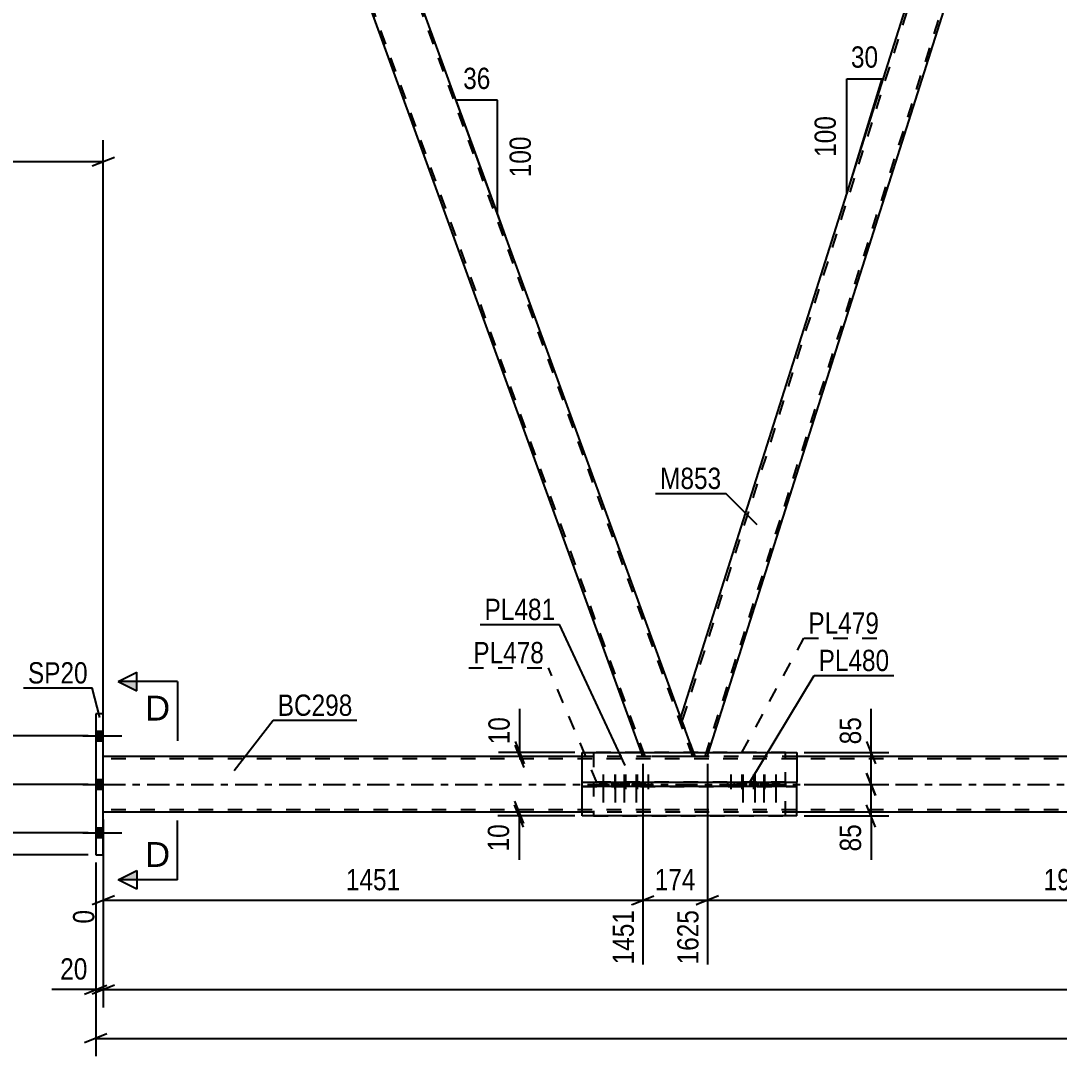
# Model space of a CAD drawing. Header units: millimetres. Extents: x 0 to 1189, y 0 to 841.
# Drawn here: x 150.6 to 290.2, y 416.7 to 555.9 of the extents above; entities that cross this region are included whole.
import ezdxf

# ---------------------------------------------------------------- set-up
doc = ezdxf.new("R2010")
doc.units = ezdxf.units.MM
doc.linetypes.add('DXK_LINE_DOT2', pattern=[3.9198, 1.9599, -1.9599])
doc.linetypes.add('DXK_LINE_DOT3', pattern=[5.9187, 2.979, -0.9799, 0.9799, -0.9799])
doc.styles.add('Arial', font='ARIAL.TTF', dxfattribs={"height": 0.2})
doc.styles.add('Arial Narrow', font='ARIALN.TTF', dxfattribs={"height": 0.2})

# ---------------------------------------------------------------- blocks, each defined once
blk = doc.blocks.new('Bolt-570385304-7844 - 7820')
at = {"color": 1, "linetype": 'DXK_LINE_DOT2'}
for p, q in [((246.06, 454.55), (246.06, 450.8)), ((247.51, 454.55), (247.51, 450.8)), ((249.1, 454.55), (249.1, 450.8)), ((250.56, 454.55), (250.56, 450.8)), ((245.61, 453.55), (245.61, 452.95)), ((246.51, 453.55), (246.51, 452.95)), ((247.06, 453.55), (247.06, 452.95)), ((247.96, 453.55), (247.96, 452.95)), ((248.65, 453.55), (248.65, 452.95)), ((249.55, 453.55), (249.55, 452.95)), ((250.11, 453.55), (250.11, 452.95)), ((251.01, 453.55), (251.01, 452.95))]:
    blk.add_line(p, q, dxfattribs=at)
blk = doc.blocks.new('Part-570385304-7990 - 7820')
at = {"color": 2, "linetype": 'Continuous'}
for p, q in [((226.07, 453.55), (226.07, 457.5)), ((226.07, 457.5), (254.91, 457.5)), ((254.91, 457.5), (254.91, 453.55)), ((226.07, 449), (226.07, 452.95)), ((254.91, 449), (254.91, 452.95)), ((254.91, 449), (226.07, 449))]:
    blk.add_line(p, q, dxfattribs=at)
at = {"color": 7, "linetype": 'DXK_LINE_DOT2'}
for p, q in [((226.07, 452.95), (226.07, 453.55)), ((254.91, 452.95), (254.91, 453.55))]:
    blk.add_line(p, q, dxfattribs=at)
blk = doc.blocks.new('Part-570385304-8076 - 7820')
at = {"color": 7, "linetype": 'DXK_LINE_DOT2'}
for p, q in [((253.41, 453.55), (227.58, 453.55)), ((227.58, 453.55), (227.58, 452.95)), ((253.41, 452.95), (227.58, 452.95)), ((234.05, 453.55), (234.05, 452.95)), ((246.93, 452.95), (246.93, 453.55)), ((253.41, 453.55), (253.41, 452.95))]:
    blk.add_line(p, q, dxfattribs=at)
blk = doc.blocks.new('Bolt-570385304-8583 - 7820')
at = {"linetype": 'Continuous'}
for points in [[(247.23, 452.95), (248.13, 452.95), (248.13, 453.55), (247.23, 453.55)], [(248.83, 452.95), (249.73, 452.95), (249.73, 453.55), (248.83, 453.55)], [(250.04, 452.95), (250.94, 452.95), (250.94, 453.55), (250.04, 453.55)], [(251.64, 452.95), (252.54, 452.95), (252.54, 453.55), (251.64, 453.55)]]:
    blk.add_hatch(color=1, dxfattribs=at).paths.add_polyline_path(points)
at = {"color": 1, "linetype": 'Continuous'}
for p, q in [((247.68, 454.55), (247.68, 450.8)), ((249.28, 454.55), (249.28, 450.8)), ((250.49, 454.55), (250.49, 450.8)), ((252.09, 454.55), (252.09, 450.8)), ((247.23, 453.55), (247.23, 452.95)), ((248.13, 453.55), (248.13, 452.95)), ((248.83, 453.55), (248.83, 452.95)), ((249.73, 453.55), (249.73, 452.95)), ((250.04, 453.55), (250.04, 452.95)), ((250.94, 453.55), (250.94, 452.95)), ((251.64, 453.55), (251.64, 452.95)), ((252.54, 453.55), (252.54, 452.95))]:
    blk.add_line(p, q, dxfattribs=at)
blk = doc.blocks.new('Part-570385304-8111 - 7820')
at = {"color": 2, "linetype": 'Continuous'}
for p, q in [((239.32, 462.24), (284.67, 605.24)), ((243.06, 457.5), (288.4, 600.48))]:
    blk.add_line(p, q, dxfattribs=at)
at = {"color": 7, "linetype": 'DXK_LINE_DOT2'}
for p, q in [((285.14, 605.74), (239.49, 461.78)), ((284.67, 605.24), (284.83, 605.74)), ((286.49, 605.74), (284.83, 605.74)), ((288.4, 600.48), (286.49, 605.74)), ((242.59, 456.99), (288.24, 600.94)), ((241.24, 456.99), (239.32, 462.24)), ((242.9, 456.99), (241.24, 456.99)), ((242.9, 456.99), (243.06, 457.5))]:
    blk.add_line(p, q, dxfattribs=at)
blk = doc.blocks.new('Part-570385304-8116 - 7820')
at = {"color": 7, "linetype": 'DXK_LINE_DOT2'}
for p, q in [((293.51, 605.74), (286.49, 605.74)), ((286.67, 605.24), (286.49, 605.74)), ((340.95, 456.99), (286.81, 605.74)), ((347.34, 456.99), (293.2, 605.74)), ((293.7, 605.24), (293.51, 605.74)), ((340.63, 456.99), (340.44, 457.5)), ((347.65, 456.99), (340.63, 456.99)), ((347.65, 456.99), (347.47, 457.5))]:
    blk.add_line(p, q, dxfattribs=at)
at = {"color": 2, "linetype": 'Continuous'}
for p, q in [((340.44, 457.5), (286.67, 605.24)), ((347.47, 457.5), (293.7, 605.24))]:
    blk.add_line(p, q, dxfattribs=at)
blk = doc.blocks.new('Part-570385304-8207 - 7820')
at = {"color": 2, "linetype": 'Continuous'}
for p, q in [((161.65, 462.74), (160.65, 462.74)), ((160.65, 462.74), (160.65, 443.74)), ((161.65, 443.74), (161.65, 462.74)), ((160.65, 443.74), (161.65, 443.74))]:
    blk.add_line(p, q, dxfattribs=at)
blk = doc.blocks.new('Part-570385304-8161 - 7820')
at = {"color": 7, "linetype": 'DXK_LINE_DOT2'}
for p, q in [((187.1, 605.74), (180.07, 605.74)), ((180.26, 605.24), (180.07, 605.74)), ((234.53, 456.99), (180.39, 605.74)), ((240.92, 456.99), (186.78, 605.74)), ((187.28, 605.24), (187.1, 605.74)), ((234.21, 456.99), (234.03, 457.5)), ((241.24, 456.99), (234.21, 456.99)), ((241.24, 456.99), (241.05, 457.5))]:
    blk.add_line(p, q, dxfattribs=at)
at = {"color": 2, "linetype": 'Continuous'}
for p, q in [((234.03, 457.5), (180.26, 605.24)), ((241.05, 457.5), (187.28, 605.24))]:
    blk.add_line(p, q, dxfattribs=at)
blk = doc.blocks.new('Part-570385304-8192 - 7820')
at = {"color": 2, "linetype": 'Continuous'}
for p, q in [((226.07, 456.99), (161.65, 456.99)), ((331.23, 456.99), (254.91, 456.99)), ((226.07, 449.49), (161.65, 449.49)), ((331.23, 449.49), (254.91, 449.49))]:
    blk.add_line(p, q, dxfattribs=at)
at = {"color": 7, "linetype": 'DXK_LINE_DOT2'}
for p, q in [((161.65, 449.49), (161.65, 456.99)), ((1007.43, 456.69), (161.65, 456.69)), ((254.91, 456.99), (226.07, 456.99)), ((1007.43, 449.79), (161.65, 449.79)), ((254.91, 449.49), (226.07, 449.49))]:
    blk.add_line(p, q, dxfattribs=at)
at = {"color": 7, "linetype": 'DXK_LINE_DOT3'}
blk.add_line((161.65, 453.24), (1007.43, 453.24), dxfattribs=at)
blk = doc.blocks.new('Part-570385304-8497 - 7820')
at = {"color": 7, "linetype": 'DXK_LINE_DOT2'}
for p, q in [((253.41, 457.5), (227.58, 457.5)), ((227.58, 457.5), (227.58, 449)), ((253.41, 449), (253.41, 457.5)), ((227.58, 449), (253.41, 449))]:
    blk.add_line(p, q, dxfattribs=at)
blk = doc.blocks.new('Part-570385304-8545 - 7820')
at = {"color": 2, "linetype": 'Continuous'}
for p, q in [((226.07, 452.95), (226.07, 453.55)), ((226.07, 453.55), (232.04, 453.55)), ((232.04, 452.95), (226.07, 452.95)), ((232.04, 452.95), (232.04, 453.55)), ((232.04, 453.55), (248.94, 453.55)), ((248.94, 452.95), (232.04, 452.95)), ((248.94, 452.95), (248.94, 453.55)), ((248.94, 453.55), (254.91, 453.55)), ((254.91, 452.95), (248.94, 452.95)), ((254.91, 452.95), (254.91, 453.55))]:
    blk.add_line(p, q, dxfattribs=at)
at = {"color": 7, "linetype": 'DXK_LINE_DOT2'}
for p, q in [((226.07, 453.55), (254.91, 453.55)), ((226.07, 452.95), (254.91, 452.95))]:
    blk.add_line(p, q, dxfattribs=at)
blk = doc.blocks.new('Bolt-570385304-8546 - 7820')
at = {"color": 1, "linetype": 'DXK_LINE_DOT2'}
for p, q in [((230.43, 454.55), (230.43, 450.8)), ((231.88, 454.55), (231.88, 450.8)), ((233.47, 454.55), (233.47, 450.8)), ((234.93, 454.55), (234.93, 450.8)), ((229.98, 453.55), (229.98, 452.95)), ((230.88, 453.55), (230.88, 452.95)), ((231.43, 453.55), (231.43, 452.95)), ((232.33, 453.55), (232.33, 452.95)), ((233.02, 453.55), (233.02, 452.95)), ((233.92, 453.55), (233.92, 452.95)), ((234.48, 453.55), (234.48, 452.95)), ((235.38, 453.55), (235.38, 452.95))]:
    blk.add_line(p, q, dxfattribs=at)
blk = doc.blocks.new('Bolt-570385304-8548 - 7820')
at = {"linetype": 'Continuous'}
for points in [[(161.65, 459.09), (161.65, 460.39), (160.65, 460.39), (160.65, 459.09)], [(161.65, 459.09), (161.65, 460.39), (160.65, 460.39), (160.65, 459.09)], [(161.65, 459.09), (161.65, 460.39), (160.65, 460.39), (160.65, 459.09)], [(161.65, 452.59), (161.65, 453.89), (160.65, 453.89), (160.65, 452.59)], [(161.65, 452.59), (161.65, 453.89), (160.65, 453.89), (160.65, 452.59)], [(161.65, 446.09), (161.65, 447.39), (160.65, 447.39), (160.65, 446.09)], [(161.65, 446.09), (161.65, 447.39), (160.65, 447.39), (160.65, 446.09)], [(161.65, 446.09), (161.65, 447.39), (160.65, 447.39), (160.65, 446.09)]]:
    blk.add_hatch(color=1, dxfattribs=at).paths.add_polyline_path(points)
at = {"color": 1, "linetype": 'Continuous'}
for p, q in [((158.9, 459.74), (164.15, 459.74)), ((158.9, 459.74), (164.15, 459.74)), ((158.9, 459.74), (164.15, 459.74)), ((160.65, 460.39), (161.65, 460.39)), ((160.65, 460.39), (161.65, 460.39)), ((160.65, 460.39), (161.65, 460.39)), ((160.65, 459.09), (161.65, 459.09)), ((160.65, 459.09), (161.65, 459.09)), ((160.65, 459.09), (161.65, 459.09)), ((160.65, 453.89), (161.65, 453.89)), ((160.65, 453.89), (161.65, 453.89)), ((158.9, 453.24), (164.15, 453.24)), ((158.9, 453.24), (164.15, 453.24)), ((160.65, 452.59), (161.65, 452.59)), ((160.65, 452.59), (161.65, 452.59)), ((160.65, 447.39), (161.65, 447.39)), ((160.65, 447.39), (161.65, 447.39)), ((160.65, 447.39), (161.65, 447.39)), ((158.9, 446.74), (164.15, 446.74)), ((158.9, 446.74), (164.15, 446.74)), ((158.9, 446.74), (164.15, 446.74)), ((160.65, 446.09), (161.65, 446.09)), ((160.65, 446.09), (161.65, 446.09)), ((160.65, 446.09), (161.65, 446.09))]:
    blk.add_line(p, q, dxfattribs=at)
blk = doc.blocks.new('Bolt-570385304-8585 - 7820')
at = {"linetype": 'Continuous'}
for points in [[(229.35, 453.55), (228.45, 453.55), (228.45, 452.95), (229.35, 452.95)], [(230.95, 453.55), (230.05, 453.55), (230.05, 452.95), (230.95, 452.95)], [(232.16, 453.55), (231.26, 453.55), (231.26, 452.95), (232.16, 452.95)], [(233.76, 453.55), (232.86, 453.55), (232.86, 452.95), (233.76, 452.95)]]:
    blk.add_hatch(color=1, dxfattribs=at).paths.add_polyline_path(points)
at = {"color": 1, "linetype": 'Continuous'}
for p, q in [((228.9, 454.55), (228.9, 450.8)), ((230.5, 454.55), (230.5, 450.8)), ((231.71, 454.55), (231.71, 450.8)), ((233.31, 454.55), (233.31, 450.8)), ((228.45, 453.55), (228.45, 452.95)), ((229.35, 453.55), (229.35, 452.95)), ((230.05, 453.55), (230.05, 452.95)), ((230.95, 453.55), (230.95, 452.95)), ((231.26, 453.55), (231.26, 452.95)), ((232.16, 453.55), (232.16, 452.95)), ((232.86, 453.55), (232.86, 452.95)), ((233.76, 453.55), (233.76, 452.95))]:
    blk.add_line(p, q, dxfattribs=at)
blk = doc.blocks.new('StraightDimension-570385304-38331 - 7820')
at = {"color": 7, "linetype": 'Continuous'}
for p, q in [((234.21, 455.99), (234.21, 429.03)), ((242.9, 455.99), (242.9, 429.03)), ((232.71, 437.05), (235.71, 438.25)), ((234.21, 437.65), (242.9, 437.65)), ((244.4, 438.25), (241.4, 437.05))]:
    blk.add_line(p, q, dxfattribs=at)
at = {"color": 0}
blk.add_wipeout([(241.9, 438.4), (241.9, 442.6), (235.22, 442.6), (235.22, 438.4)], dxfattribs=at)
at = {"color": 0, "linetype": 'Continuous'}
blk.add_wipeout([(242.3, 436.95), (238.1, 436.95), (238.1, 428.43), (242.3, 428.43)], dxfattribs=at)
at = {"color": 3, "style": 'Arial Narrow'}
blk.add_text('174', height=2.863, dxfattribs=at).set_placement((235.82, 439))
at = {"color": 3, "linetype": 'Continuous', "style": 'Arial Narrow'}
blk.add_text('1625', height=2.863, rotation=90.0002, dxfattribs=at).set_placement((241.7, 429.03))
blk = doc.blocks.new('StraightDimension-570385304-38332 - 7820')
at = {"color": 7, "linetype": 'Continuous'}
for p, q in [((234.21, 455.99), (234.21, 429.03)), ((161.65, 448.49), (161.65, 434.52)), ((163.15, 438.25), (160.15, 437.05)), ((161.65, 437.65), (234.21, 437.65)), ((232.71, 437.05), (235.71, 438.25))]:
    blk.add_line(p, q, dxfattribs=at)
at = {"color": 0}
blk.add_wipeout([(202.19, 438.4), (202.19, 442.6), (193.68, 442.6), (193.68, 438.4)], dxfattribs=at)
at = {"color": 3, "style": 'Arial Narrow'}
blk.add_text('1451', height=2.863, dxfattribs=at).set_placement((194.28, 439))
at = {"color": 0, "linetype": 'Continuous'}
for points in [[(161.05, 436.95), (156.85, 436.95), (156.85, 433.92), (161.05, 433.92)], [(233.61, 436.95), (229.41, 436.95), (229.41, 428.43), (233.61, 428.43)]]:
    blk.add_wipeout(points, dxfattribs=at)
at = {"color": 3, "linetype": 'Continuous', "style": 'Arial Narrow'}
for s, height, p in [('0', 2.86, (160.45, 434.52)), ('1451', 2.863, (233.01, 429.03))]:
    blk.add_text(s, height=height, rotation=90.0002, dxfattribs=at).set_placement(p)
blk = doc.blocks.new('StraightDimension-570385304-10359 - 7820')
at = {"color": 7, "linetype": 'Continuous'}
for p, q in [((160.65, 442.74), (160.65, 416.68)), ((162.15, 419.68), (159.15, 418.48)), ((160.65, 419.08), (1019.28, 419.08))]:
    blk.add_line(p, q, dxfattribs=at)
blk = doc.blocks.new('StraightDimension-570385304-38753 - 7820')
at = {"color": 7, "linetype": 'Continuous'}
for p, q in [((69.55, 607.99), (68.35, 610.99)), ((102.78, 609.49), (66.1, 609.49)), ((68.95, 453.24), (68.95, 609.49)), ((68.35, 454.74), (69.55, 451.74)), ((159.65, 453.24), (66.1, 453.24))]:
    blk.add_line(p, q, dxfattribs=at)
at = {"color": 0}
blk.add_wipeout([(68.2, 535.62), (64, 535.62), (64, 527.1), (68.2, 527.1)], dxfattribs=at)
at = {"color": 3, "style": 'Arial Narrow'}
blk.add_text('3125', height=2.863, rotation=90.0002, dxfattribs=at).set_placement((67.6, 527.7))
blk = doc.blocks.new('StraightDimension-570385304-10404 - 7820')
at = {"color": 7, "linetype": 'Continuous'}
for p, q in [((161.65, 442.74), (161.65, 423.24)), ((163.15, 426.24), (160.15, 425.04)), ((161.65, 425.64), (1018.28, 425.64))]:
    blk.add_line(p, q, dxfattribs=at)
blk = doc.blocks.new('StraightDimension-570385304-8838 - 7820')
at = {"color": 7, "linetype": 'Continuous'}
for p, q in [((145.61, 454.74), (146.81, 451.74)), ((159.65, 453.24), (143.36, 453.24)), ((146.21, 446.74), (146.21, 453.24)), ((146.81, 445.24), (145.61, 448.24)), ((159.65, 446.74), (143.36, 446.74)), ((146.21, 446.74), (146.21, 439)), ((146.21, 446.74), (146.21, 439))]:
    blk.add_line(p, q, dxfattribs=at)
at = {"color": 0}
blk.add_wipeout([(145.46, 446.21), (141.26, 446.21), (141.26, 439.53), (145.46, 439.53)], dxfattribs=at)
at = {"color": 3, "style": 'Arial Narrow'}
blk.add_text('130', height=2.863, rotation=90.0002, dxfattribs=at).set_placement((144.86, 440.13))
blk = doc.blocks.new('StraightDimension-570385304-8830 - 7820')
at = {"color": 7, "linetype": 'Continuous'}
for p, q in [((146.21, 459.74), (146.21, 467.47)), ((146.21, 459.74), (146.21, 467.47)), ((145.61, 461.24), (146.81, 458.24)), ((159.65, 459.74), (143.36, 459.74)), ((146.21, 453.24), (146.21, 459.74)), ((146.81, 451.74), (145.61, 454.74)), ((159.65, 453.24), (143.36, 453.24))]:
    blk.add_line(p, q, dxfattribs=at)
at = {"color": 0}
blk.add_wipeout([(145.46, 466.95), (141.26, 466.95), (141.26, 460.26), (145.46, 460.26)], dxfattribs=at)
at = {"color": 3, "style": 'Arial Narrow'}
blk.add_text('130', height=2.863, rotation=90.0002, dxfattribs=at).set_placement((144.86, 460.86))
blk = doc.blocks.new('StraightDimension-570385304-10394 - 7820')
at = {"color": 7, "linetype": 'Continuous'}
for p, q in [((160.65, 442.74), (160.65, 423.24)), ((161.65, 442.74), (161.65, 423.24)), ((159.15, 425.04), (162.15, 426.24)), ((163.15, 426.24), (160.15, 425.04)), ((160.65, 425.64), (154.74, 425.64)), ((160.65, 425.64), (154.74, 425.64)), ((160.65, 425.64), (161.65, 425.64))]:
    blk.add_line(p, q, dxfattribs=at)
at = {"color": 0}
blk.add_wipeout([(160.13, 426.39), (160.13, 430.59), (155.27, 430.59), (155.27, 426.39)], dxfattribs=at)
at = {"color": 3, "style": 'Arial Narrow'}
blk.add_text('20', height=2.863, dxfattribs=at).set_placement((155.87, 426.99))
blk = doc.blocks.new('StraightDimension-570385304-38330 - 7820')
at = {"color": 7, "linetype": 'Continuous'}
for p, q in [((242.9, 455.99), (242.9, 429.03)), ((340.63, 455.99), (340.63, 429.03)), ((244.4, 438.25), (241.4, 437.05)), ((242.9, 437.65), (340.63, 437.65)), ((339.13, 437.05), (342.13, 438.25))]:
    blk.add_line(p, q, dxfattribs=at)
at = {"color": 0}
blk.add_wipeout([(296.02, 438.4), (296.02, 442.6), (287.51, 442.6), (287.51, 438.4)], dxfattribs=at)
at = {"color": 3, "style": 'Arial Narrow'}
blk.add_text('1955', height=2.863, dxfattribs=at).set_placement((288.11, 439))
at = {"color": 0, "linetype": 'Continuous'}
blk.add_wipeout([(340.03, 436.95), (335.83, 436.95), (335.83, 428.43), (340.03, 428.43)], dxfattribs=at)
at = {"color": 3, "linetype": 'Continuous', "style": 'Arial Narrow'}
blk.add_text('3580', height=2.863, rotation=90.0002, dxfattribs=at).set_placement((339.43, 429.03))
blk = doc.blocks.new('AngleDimension-570385304-38618 - 7820')
at = {"color": 7, "linetype": 'Continuous'}
for p, q in [((214.66, 545.23), (209.12, 545.23)), ((214.66, 530), (209.12, 545.23)), ((214.66, 530), (214.66, 545.23)), ((215.75, 527.01), (214.66, 530))]:
    blk.add_line(p, q, dxfattribs=at)
at = {"color": 0}
for points in [[(214.32, 546.13), (214.32, 550.33), (209.46, 550.33), (209.46, 546.13)], [(219.76, 540.96), (215.56, 540.96), (215.56, 534.27), (219.76, 534.27)]]:
    blk.add_wipeout(points, dxfattribs=at)
at = {"color": 3, "style": 'Arial Narrow'}
blk.add_text('36', height=2.863, dxfattribs=at).set_placement((210.06, 546.73))
blk.add_text('100', height=2.863, rotation=90.0002, dxfattribs=at).set_placement((219.16, 534.87))
blk = doc.blocks.new('AngleDimension-570385304-38632 - 7820')
at = {"color": 7, "linetype": 'Continuous'}
for p, q in [((261.67, 548.1), (266.38, 548.1)), ((261.67, 532.6), (266.38, 548.1)), ((261.67, 532.6), (261.67, 548.1)), ((262.79, 536.28), (266.38, 548.1))]:
    blk.add_line(p, q, dxfattribs=at)
at = {"color": 0}
for points in [[(266.45, 549), (266.45, 553.2), (261.6, 553.2), (261.6, 549)], [(260.77, 543.69), (256.57, 543.69), (256.57, 537.01), (260.77, 537.01)]]:
    blk.add_wipeout(points, dxfattribs=at)
at = {"color": 3, "style": 'Arial Narrow'}
blk.add_text('30', height=2.863, dxfattribs=at).set_placement((262.2, 549.6))
blk.add_text('100', height=2.863, rotation=90.0002, dxfattribs=at).set_placement((260.17, 537.61))
blk = doc.blocks.new('StraightDimension-570385304-38758 - 7820')
at = {"color": 7, "linetype": 'Continuous'}
for p, q in [((60.35, 630.87), (59.15, 633.87)), ((110.83, 632.37), (56.9, 632.37)), ((59.75, 443.74), (59.75, 632.37)), ((59.15, 445.24), (60.35, 442.24)), ((159.65, 443.74), (56.9, 443.74))]:
    blk.add_line(p, q, dxfattribs=at)
at = {"color": 0}
blk.add_wipeout([(59, 542.31), (54.8, 542.31), (54.8, 533.8), (59, 533.8)], dxfattribs=at)
at = {"color": 3, "style": 'Arial Narrow'}
blk.add_text('3773', height=2.863, rotation=90.0002, dxfattribs=at).set_placement((58.4, 534.4))
blk = doc.blocks.new('StraightDimension-570385304-38765 - 7820')
at = {"color": 7, "linetype": 'Continuous'}
for p, q in [((104.78, 604.74), (104.78, 534.59)), ((161.65, 457.99), (161.65, 539.84)), ((106.28, 537.59), (103.28, 536.39)), ((104.78, 536.99), (161.65, 536.99)), ((160.15, 536.39), (163.15, 537.59))]:
    blk.add_line(p, q, dxfattribs=at)
at = {"color": 0}
blk.add_wipeout([(137.47, 537.74), (137.47, 541.94), (128.96, 541.94), (128.96, 537.74)], dxfattribs=at)
at = {"color": 3, "style": 'Arial Narrow'}
blk.add_text('1137', height=2.863, dxfattribs=at).set_placement((129.56, 538.34))
blk = doc.blocks.new('StraightDimension-570385304-43375 - 7820')
at = {"color": 7, "linetype": 'Continuous'}
for p, q in [((217.66, 457.5), (217.66, 463.41)), ((217.66, 457.5), (217.66, 463.41)), ((217.06, 459), (218.26, 456)), ((218.26, 455.49), (217.06, 458.49)), ((225.07, 457.5), (214.81, 457.5)), ((225.07, 456.99), (214.81, 456.99)), ((217.66, 456.99), (217.66, 457.5))]:
    blk.add_line(p, q, dxfattribs=at)
at = {"color": 0}
blk.add_wipeout([(216.91, 462.88), (212.71, 462.88), (212.71, 458.02), (216.91, 458.02)], dxfattribs=at)
at = {"color": 3, "style": 'Arial Narrow'}
blk.add_text('10', height=2.863, rotation=90.0002, dxfattribs=at).set_placement((216.31, 458.62))
blk = doc.blocks.new('StraightDimension-570385304-43392 - 7820')
at = {"color": 7, "linetype": 'Continuous'}
for p, q in [((216.98, 450.99), (218.18, 447.99)), ((218.18, 447.5), (216.98, 450.5)), ((225.07, 449.49), (214.73, 449.49)), ((225.07, 449), (214.73, 449)), ((217.58, 449), (217.58, 449.49)), ((217.58, 449), (217.58, 443.09)), ((217.58, 449), (217.58, 443.09))]:
    blk.add_line(p, q, dxfattribs=at)
at = {"color": 0}
blk.add_wipeout([(216.83, 448.47), (212.63, 448.47), (212.63, 443.62), (216.83, 443.62)], dxfattribs=at)
at = {"color": 3, "style": 'Arial Narrow'}
blk.add_text('10', height=2.863, rotation=90.0002, dxfattribs=at).set_placement((216.23, 444.22))
blk = doc.blocks.new('StraightDimension-570385304-43409 - 7820')
at = {"color": 7, "linetype": 'Continuous'}
for p, q in [((264.91, 457.5), (264.91, 463.41)), ((264.91, 457.5), (264.91, 463.41)), ((264.31, 459), (265.51, 456)), ((255.91, 457.5), (267.31, 457.5)), ((264.91, 453.24), (264.91, 457.5)), ((265.51, 451.74), (264.31, 454.74)), ((255.91, 453.24), (267.31, 453.24))]:
    blk.add_line(p, q, dxfattribs=at)
at = {"color": 0}
blk.add_wipeout([(264.16, 462.88), (259.96, 462.88), (259.96, 458.02), (264.16, 458.02)], dxfattribs=at)
at = {"color": 3, "style": 'Arial Narrow'}
blk.add_text('85', height=2.863, rotation=90.0002, dxfattribs=at).set_placement((263.56, 458.62))
blk = doc.blocks.new('StraightDimension-570385304-43410 - 7820')
at = {"color": 7, "linetype": 'Continuous'}
for p, q in [((264.31, 454.74), (265.51, 451.74)), ((255.91, 453.24), (267.31, 453.24)), ((264.91, 449), (264.91, 453.24)), ((265.51, 447.5), (264.31, 450.5)), ((255.91, 449), (267.31, 449)), ((264.91, 449), (264.91, 443.09)), ((264.91, 449), (264.91, 443.09))]:
    blk.add_line(p, q, dxfattribs=at)
at = {"color": 0}
blk.add_wipeout([(264.16, 448.47), (259.96, 448.47), (259.96, 443.62), (264.16, 443.62)], dxfattribs=at)
at = {"color": 3, "style": 'Arial Narrow'}
blk.add_text('85', height=2.863, rotation=90.0002, dxfattribs=at).set_placement((263.56, 444.22))
blk = doc.blocks.new('Mark-570385304-7986 - 7820')
at = {"color": 0}
blk.add_wipeout([(222.43, 475.33), (222.43, 478.33), (212.93, 478.33), (212.93, 475.33)], dxfattribs=at)
blk.add_wipeout([(222.43, 475.33), (222.43, 478.33), (212.93, 478.33), (212.93, 475.33)], dxfattribs=at)
at = {"color": 30, "linetype": 'Continuous'}
for p in [(212.33, 474.73), (231.86, 455.79)]:
    blk.add_line(p, (223.03, 474.73), dxfattribs=at)
at = {"color": 3, "style": 'Arial Narrow'}
blk.add_text('PL481', height=2.863, dxfattribs=at).set_placement((212.93, 475.33))
blk = doc.blocks.new('Mark-570385304-8072 - 7820')
at = {"color": 0}
blk.add_wipeout([(220.92, 469.52), (220.92, 472.52), (211.42, 472.52), (211.42, 469.52)], dxfattribs=at)
blk.add_wipeout([(220.92, 469.52), (220.92, 472.52), (211.42, 472.52), (211.42, 469.52)], dxfattribs=at)
at = {"color": 30, "linetype": 'DXK_LINE_DOT2'}
for p in [(210.82, 468.92), (228.09, 453.39)]:
    blk.add_line(p, (221.52, 468.92), dxfattribs=at)
at = {"color": 3, "style": 'Arial Narrow'}
blk.add_text('PL478', height=2.863, dxfattribs=at).set_placement((211.42, 469.52))
blk = doc.blocks.new('Mark-570385304-8493 - 7820')
at = {"color": 0}
blk.add_wipeout([(265.98, 473.49), (265.98, 476.49), (256.48, 476.49), (256.48, 473.49)], dxfattribs=at)
blk.add_wipeout([(265.98, 473.49), (265.98, 476.49), (256.48, 476.49), (256.48, 473.49)], dxfattribs=at)
at = {"color": 30, "linetype": 'DXK_LINE_DOT2'}
for p, q in [((247.53, 457.5), (255.88, 472.89)), ((255.88, 472.89), (266.58, 472.89))]:
    blk.add_line(p, q, dxfattribs=at)
at = {"color": 3, "style": 'Arial Narrow'}
blk.add_text('PL479', height=2.863, dxfattribs=at).set_placement((256.48, 473.49))
blk = doc.blocks.new('Mark-570385304-8188 - 7820')
at = {"color": 0}
blk.add_wipeout([(195.17, 462.45), (195.17, 465.45), (185.12, 465.45), (185.12, 462.45)], dxfattribs=at)
blk.add_wipeout([(195.17, 462.45), (195.17, 465.45), (185.12, 465.45), (185.12, 462.45)], dxfattribs=at)
at = {"color": 30, "linetype": 'Continuous'}
for p, q in [((179.28, 455.1), (184.52, 461.85)), ((184.52, 461.85), (195.77, 461.85))]:
    blk.add_line(p, q, dxfattribs=at)
at = {"color": 3, "style": 'Arial Narrow'}
blk.add_text('BC298', height=2.863, dxfattribs=at).set_placement((185.12, 462.45))
blk = doc.blocks.new('Mark-570385304-8203 - 7820')
at = {"color": 0}
blk.add_wipeout([(159.57, 466.8), (159.57, 469.8), (151.53, 469.8), (151.53, 466.8)], dxfattribs=at)
blk.add_wipeout([(159.57, 466.8), (159.57, 469.8), (151.53, 469.8), (151.53, 466.8)], dxfattribs=at)
at = {"color": 30, "linetype": 'Continuous'}
for p in [(150.93, 466.2), (161.18, 462.22)]:
    blk.add_line(p, (160.17, 466.2), dxfattribs=at)
at = {"color": 3, "style": 'Arial Narrow'}
blk.add_text('SP20', height=2.863, dxfattribs=at).set_placement((151.53, 466.8))
blk = doc.blocks.new('SectionMark-570385304-10998 - 7820')
at = {"linetype": 'Continuous'}
for points in [[(166.15, 467.07), (166.15, 465.82), (163.65, 467.07)], [(166.15, 441.64), (166.15, 440.39), (163.65, 440.39)]]:
    blk.add_hatch(color=6, dxfattribs=at).paths.add_polyline_path(points)
at = {"color": 6, "linetype": 'Continuous'}
for p, q in [((163.65, 467.07), (166.15, 468.32)), ((166.15, 465.82), (166.15, 468.32)), ((171.65, 467.07), (163.65, 467.07)), ((163.65, 467.07), (166.15, 465.82)), ((171.65, 467.07), (171.65, 459.07)), ((171.65, 440.39), (171.65, 448.39)), ((163.65, 440.39), (166.15, 441.64)), ((166.15, 441.64), (166.15, 439.14)), ((171.65, 440.39), (163.65, 440.39)), ((166.15, 439.14), (163.65, 440.39))]:
    blk.add_line(p, q, dxfattribs=at)
at = {"color": 0, "linetype": 'Continuous'}
for points in [[(170.65, 461.82), (170.65, 465.32), (167.28, 465.32), (167.28, 461.82)], [(170.65, 442.14), (170.65, 445.64), (167.28, 445.64), (167.28, 442.14)]]:
    blk.add_wipeout(points, dxfattribs=at)
at = {"color": 3, "linetype": 'Continuous', "style": 'Arial'}
for p in [(167.28, 461.82), (167.28, 442.14)]:
    blk.add_text('D', height=3.34, dxfattribs=at).set_placement(p)
blk = doc.blocks.new('Mark-570385304-8541 - 7820')
at = {"color": 0}
blk.add_wipeout([(267.36, 468.47), (267.36, 471.47), (257.85, 471.47), (257.85, 468.47)], dxfattribs=at)
blk.add_wipeout([(267.36, 468.47), (267.36, 471.47), (257.85, 471.47), (257.85, 468.47)], dxfattribs=at)
at = {"color": 30, "linetype": 'Continuous'}
for p, q in [((248.6, 453.55), (257.25, 467.87)), ((257.25, 467.87), (267.96, 467.87))]:
    blk.add_line(p, q, dxfattribs=at)
at = {"color": 3, "style": 'Arial Narrow'}
blk.add_text('PL480', height=2.863, dxfattribs=at).set_placement((257.85, 468.47))
blk = doc.blocks.new('Mark-570385304-34517 - 7820')
at = {"color": 0}
blk.add_wipeout([(244.76, 492.95), (244.76, 495.95), (236.54, 495.95), (236.54, 492.95)], dxfattribs=at)
blk.add_wipeout([(244.76, 492.95), (244.76, 495.95), (236.54, 495.95), (236.54, 492.95)], dxfattribs=at)
at = {"color": 30, "linetype": 'Continuous'}
for p in [(235.94, 492.35), (249.6, 488.11)]:
    blk.add_line(p, (245.36, 492.35), dxfattribs=at)
at = {"color": 3, "style": 'Arial Narrow'}
blk.add_text('M853', height=2.863, dxfattribs=at).set_placement((236.54, 492.95))

msp = doc.modelspace()

# ---------------------------------------------------------------- block references
for name in ['Part-570385304-8161 - 7820', 'Part-570385304-8111 - 7820', 'Part-570385304-8116 - 7820', 'Part-570385304-8207 - 7820', 'Bolt-570385304-8548 - 7820', 'Part-570385304-8192 - 7820', 'Part-570385304-7990 - 7820', 'Part-570385304-8497 - 7820', 'Bolt-570385304-8585 - 7820', 'Bolt-570385304-8546 - 7820', 'Bolt-570385304-7844 - 7820', 'Bolt-570385304-8583 - 7820', 'Part-570385304-8545 - 7820', 'Part-570385304-8076 - 7820']:
    msp.add_blockref(name, (0, 0))

# ---------------------------------------------------------------- next in the draw order: block references
for name in ['AngleDimension-570385304-38632 - 7820', 'AngleDimension-570385304-38618 - 7820', 'Mark-570385304-34517 - 7820', 'StraightDimension-570385304-38331 - 7820']:
    msp.add_blockref(name, (0, 0))

# ---------------------------------------------------------------- next in the draw order: block references
msp.add_blockref('StraightDimension-570385304-38332 - 7820', (0, 0))

# ---------------------------------------------------------------- next in the draw order: block references
for name in ['StraightDimension-570385304-38753 - 7820', 'Mark-570385304-8188 - 7820', 'StraightDimension-570385304-43375 - 7820', 'StraightDimension-570385304-10359 - 7820']:
    msp.add_blockref(name, (0, 0))

# ---------------------------------------------------------------- next in the draw order: block references
for name in ['Mark-570385304-7986 - 7820', 'StraightDimension-570385304-10404 - 7820']:
    msp.add_blockref(name, (0, 0))

# ---------------------------------------------------------------- next in the draw order: block references
for name in ['Mark-570385304-8072 - 7820', 'StraightDimension-570385304-38330 - 7820', 'StraightDimension-570385304-8838 - 7820', 'StraightDimension-570385304-43392 - 7820']:
    msp.add_blockref(name, (0, 0))

# ---------------------------------------------------------------- next in the draw order: block references
for name in ['StraightDimension-570385304-8830 - 7820', 'StraightDimension-570385304-43409 - 7820', 'StraightDimension-570385304-10394 - 7820']:
    msp.add_blockref(name, (0, 0))

# ---------------------------------------------------------------- next in the draw order: block references
for name in ['StraightDimension-570385304-38758 - 7820', 'Mark-570385304-8493 - 7820', 'StraightDimension-570385304-43410 - 7820']:
    msp.add_blockref(name, (0, 0))

# ---------------------------------------------------------------- next in the draw order: block references
for name in ['StraightDimension-570385304-38765 - 7820', 'Mark-570385304-8541 - 7820']:
    msp.add_blockref(name, (0, 0))

# ---------------------------------------------------------------- next in the draw order: block references
for name in ['Mark-570385304-8203 - 7820', 'SectionMark-570385304-10998 - 7820']:
    msp.add_blockref(name, (0, 0))

doc.saveas('drawing.dxf')
